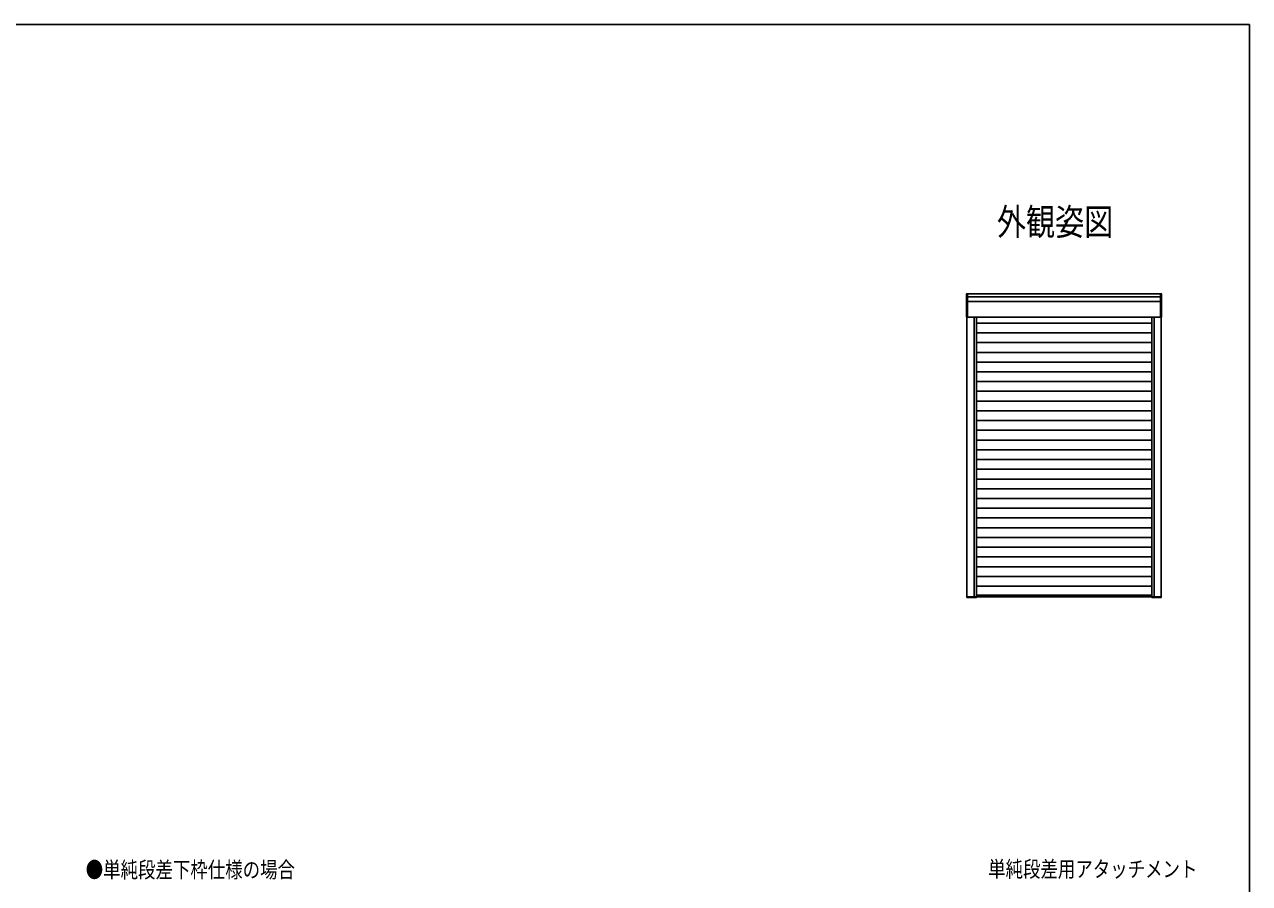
# Model space of a CAD drawing. Units: millimetres, scale not verified. Extents: x -527 to 523, y -789 to 788.
# Drawn here: x 17 to 523, y 387 to 741 of the extents above; entities that cross this region are included whole.
import ezdxf
from ezdxf.enums import TextEntityAlignment as Align

# ---------------------------------------------------------------- set-up
doc = ezdxf.new("R2010")
doc.units = ezdxf.units.MM
doc.header["$LTSCALE"] = 4
for name, color, linetype in [('0-1_USER1', 3, 'Continuous'), ('0-6_YKK_A1', 4, 'Continuous'), ('0-7_YKK_D', 6, 'Continuous'), ('0-8_YKK_ZWAK', 7, 'Continuous')]:
    doc.layers.add(name, color=color, linetype=linetype)
doc.styles.add('ＭＳ ゴシック', font='')
doc.styles.get('ＭＳ ゴシック').set_extended_font_data('MS Gothic')

msp = doc.modelspace()

# ---------------------------------------------------------------- linework, layer by layer
at = {"layer": '0-6_YKK_A1'}
for p, q in [((406.027, 620.748), (406.027, 630.29)), ((486.463, 630.344), (406.081, 630.344)), ((406.387, 620.694), (406.387, 630.344)), ((486.122, 629.069), (406.387, 629.069)), ((486.122, 620.694), (486.122, 630.344)), ((486.517, 620.748), (486.517, 630.29)), ((486.122, 627.133), (406.387, 627.133)), ((486.463, 620.694), (406.081, 620.694)), ((406.152, 563.769), (406.152, 620.694)), ((409.152, 620.694), (409.152, 505.294)), ((410.097, 620.694), (410.097, 505.294)), ((410.097, 618.199), (482.447, 618.199)), ((482.447, 620.694), (482.447, 505.294)), ((483.392, 620.694), (483.392, 505.294)), ((486.392, 563.769), (486.392, 620.694)), ((410.097, 614.179), (482.447, 614.179)), ((486.392, 612.444), (486.652, 612.444)), ((410.097, 610.159), (482.447, 610.159)), ((410.097, 606.139), (482.447, 606.139)), ((410.097, 602.119), (482.447, 602.119)), ((410.097, 598.099), (482.447, 598.099)), ((410.097, 594.079), (482.447, 594.079)), ((410.097, 590.059), (482.447, 590.059)), ((410.097, 586.039), (482.447, 586.039)), ((410.097, 582.019), (482.447, 582.019)), ((410.097, 577.999), (482.447, 577.999)), ((410.097, 573.979), (482.447, 573.979)), ((410.097, 569.959), (482.447, 569.959)), ((406.152, 563.769), (406.152, 505.294)), ((410.097, 565.939), (482.447, 565.939)), ((410.097, 561.919), (482.447, 561.919)), ((486.392, 563.769), (486.392, 505.294)), ((410.097, 557.899), (482.447, 557.899)), ((410.097, 553.879), (482.447, 553.879)), ((410.097, 549.859), (482.447, 549.859)), ((410.097, 545.839), (482.447, 545.839)), ((410.097, 541.819), (482.447, 541.819)), ((410.097, 537.799), (482.447, 537.799)), ((410.097, 533.779), (482.447, 533.779)), ((410.097, 529.759), (482.447, 529.759)), ((410.097, 525.739), (482.447, 525.739)), ((410.097, 521.719), (482.447, 521.719)), ((410.097, 517.699), (482.447, 517.699)), ((410.097, 513.679), (482.447, 513.679)), ((410.097, 509.659), (482.447, 509.659)), ((410.097, 505.944), (446.272, 505.944)), ((482.447, 505.944), (446.272, 505.944)), ((406.147, 505.294), (410.097, 505.294)), ((406.147, 505.294), (406.147, 505.098)), ((446.272, 505.294), (406.152, 505.294)), ((410.093, 505.044), (406.201, 505.044)), ((407.772, 505.044), (407.772, 504.889)), ((410.147, 505.294), (410.147, 505.098)), ((446.272, 505.294), (486.392, 505.294)), ((482.397, 505.294), (482.397, 505.098)), ((486.397, 505.294), (482.447, 505.294)), ((482.451, 505.044), (486.343, 505.044)), ((484.772, 505.044), (484.772, 504.889)), ((486.397, 505.294), (486.397, 505.098))]:
    msp.add_line(p, q, dxfattribs=at)
for centre, start, end in [((406.081, 630.29), 90, 180), ((486.463, 630.29), 0, 90), ((406.081, 620.748), 180, 270), ((486.463, 620.748), 270, 0), ((406.201, 505.098), 180, 270), ((410.093, 505.098), 270, 0), ((482.451, 505.098), 180, 270), ((486.343, 505.098), 270, 0)]:
    msp.add_arc(centre, 0.054, start, end, dxfattribs=at)
at = {"layer": '0-8_YKK_ZWAK'}
msp.add_line((522.8, 741.4), (-527.2, 741.4), dxfattribs=at)
msp.add_lwpolyline([(-527.2, -788.6), (522.8, -788.6), (522.8, 741.4)], dxfattribs=at)

# ---------------------------------------------------------------- texts
at = {"layer": '0-1_USER1', "style": 'ＭＳ ゴシック', "width": 0.8}
for s, height, p in [('外観姿図', 11, (418.527, 651.193)), ('●単純段差下枠仕様の場合', 6.598, (42.32, 387.4))]:
    msp.add_text(s, height=height, dxfattribs=at).set_placement(p, align=Align.BOTTOM_LEFT)
at = {"layer": '0-7_YKK_D', "style": 'ＭＳ ゴシック', "width": 0.8}
msp.add_text('単純段差用アタッチメント', height=6.598, dxfattribs=at).set_placement((414.902, 387.673), align=Align.BOTTOM_LEFT)

doc.saveas('drawing.dxf')
